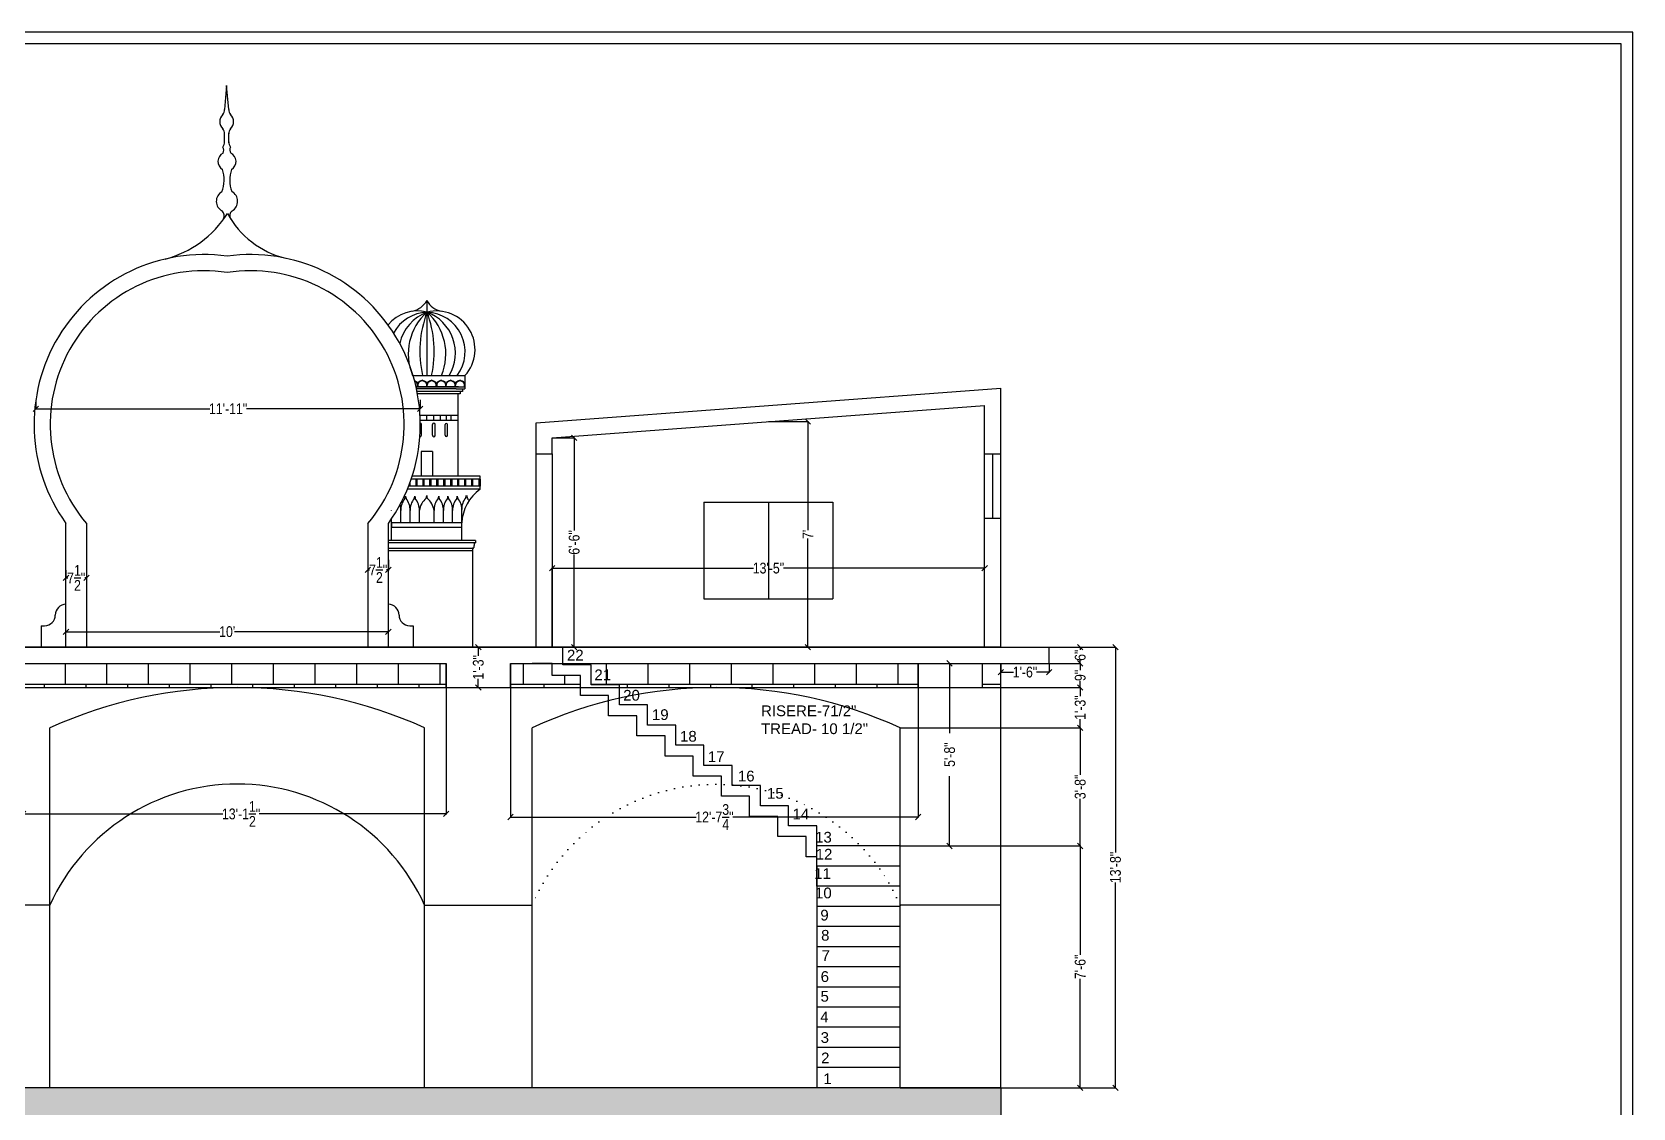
# Model space of a CAD drawing. Header units: inches. Extents: x 13054 to 48691, y 5623 to 20391.
# Drawn here: x 47394 to 47990, y 18915 to 19316 of the extents above; entities that cross this region are included whole.
import ezdxf

# ---------------------------------------------------------------- set-up
doc = ezdxf.new("R2010")
doc.units = ezdxf.units.IN
doc.header["$MEASUREMENT"] = 0
doc.linetypes.add('ACAD_ISO07W100', pattern=[3, 0, -3])
doc.layers.add('WALLS', color=7, linetype='Continuous', lineweight=30)
doc.styles.get("Standard").update_dxf_attribs({"font": 'arial.ttf'})
doc.styles.add('TEXT', font='')
doc.styles.get('TEXT').set_extended_font_data('Arial Narrow')
doc.dimstyles.new('Copy of Standard', dxfattribs={"dimtxt": 4, "dimasz": 2, "dimexe": 0.18, "dimexo": 0.0625, "dimgap": 0.09, "dimtad": 0, "dimzin": 0, "dimdsep": 46, "dimlunit": 4, "dimtxsty": 'TEXT', "dimblk": 'OBLIQUE', "dimcen": 0.09, "dimclrd": 8, "dimclre": 8, "dimclrt": 256, "dimadec": 0, "dimazin": 0, "dimtfac": 1, "dimtofl": 0, "dimtmove": 0, "dimatfit": 3, "dimfxl": 1, "dimtolj": 1, "dimtzin": 0, "dimarcsym": 0})

# ---------------------------------------------------------------- blocks, each defined once
blk = doc.blocks.new('_Oblique')
at = {"color": 0, "linetype": 'Continuous', "lineweight": -2}
blk.add_line((-0.5, -0.5), (0.5, 0.5), dxfattribs=at)
blk = doc.blocks.new('*D1271')
at = {"color": 8, "lineweight": -2, "transparency": 16777216}
for p, q in [((47519.4, 19119.03), (47519.4, 19115.04)), ((47519.4, 19115.22), (47520.03, 19115.22)), ((47527, 19115.22), (47526.37, 19115.22)), ((47527, 19119.03), (47527, 19115.04))]:
    blk.add_line(p, q, dxfattribs=at)
at = {"layer": 'Defpoints', "color": 0, "transparency": 16777216}
for p in [(47519.4, 19119.1), (47527, 19119.1), (47527, 19115.22)]:
    blk.add_point(p, dxfattribs=at)
at = {"color": 8, "lineweight": -2, "transparency": 16777216, "xscale": 2, "yscale": 2, "zscale": 2, "rotation": 180}
blk.add_blockref('_Oblique', (47519.4, 19115.22), dxfattribs=at)
at = {"color": 8, "lineweight": -2, "transparency": 16777216, "xscale": 2, "yscale": 2, "zscale": 2}
blk.add_blockref('_Oblique', (47527, 19115.22), dxfattribs=at)
at = {"transparency": 16777216, "insert": (47523.2, 19115.22), "char_height": 4, "attachment_point": 5, "style": 'TEXT'}
blk.add_mtext('\\A1;7{\\H1x;\\S1/2;}"', dxfattribs=at)
blk = doc.blocks.new('*D1272')
at = {"color": 8, "lineweight": -2, "transparency": 16777216}
for p, q in [((47407, 19115.16), (47407, 19112.08)), ((47414.6, 19115.16), (47414.6, 19112.08)), ((47407, 19112.26), (47407.63, 19112.26)), ((47414.6, 19112.26), (47413.97, 19112.26))]:
    blk.add_line(p, q, dxfattribs=at)
at = {"layer": 'Defpoints', "color": 0, "transparency": 16777216}
for p in [(47407, 19115.22), (47414.6, 19115.22), (47414.6, 19112.26)]:
    blk.add_point(p, dxfattribs=at)
at = {"color": 8, "lineweight": -2, "transparency": 16777216, "xscale": 2, "yscale": 2, "zscale": 2, "rotation": 180}
blk.add_blockref('_Oblique', (47407, 19112.26), dxfattribs=at)
at = {"color": 8, "lineweight": -2, "transparency": 16777216, "xscale": 2, "yscale": 2, "zscale": 2}
blk.add_blockref('_Oblique', (47414.6, 19112.26), dxfattribs=at)
at = {"transparency": 16777216, "insert": (47410.8, 19112.26), "char_height": 4, "attachment_point": 5, "style": 'TEXT'}
blk.add_mtext('\\A1;7{\\H1x;\\S1/2;}"', dxfattribs=at)
blk = doc.blocks.new('*D1273')
at = {"color": 8, "lineweight": -2, "transparency": 16777216}
for p, q in [((47407, 19092.3), (47407, 19092.42)), ((47407, 19092.24), (47464.28, 19092.24)), ((47527, 19092.24), (47469.72, 19092.24)), ((47527, 19092.3), (47527, 19092.42))]:
    blk.add_line(p, q, dxfattribs=at)
at = {"layer": 'Defpoints', "color": 0, "transparency": 16777216}
for p in [(47407, 19092.24), (47407, 19092.24), (47527, 19092.24)]:
    blk.add_point(p, dxfattribs=at)
at = {"color": 8, "lineweight": -2, "transparency": 16777216, "xscale": 2, "yscale": 2, "zscale": 2, "rotation": 180}
blk.add_blockref('_Oblique', (47407, 19092.24), dxfattribs=at)
at = {"color": 8, "lineweight": -2, "transparency": 16777216, "xscale": 2, "yscale": 2, "zscale": 2}
blk.add_blockref('_Oblique', (47527, 19092.24), dxfattribs=at)
at = {"transparency": 16777216, "insert": (47467, 19092.24), "char_height": 4, "attachment_point": 5, "style": 'TEXT'}
blk.add_mtext("\\A1;10'", dxfattribs=at)
blk = doc.blocks.new('*D1274')
at = {"color": 8, "lineweight": -2, "transparency": 16777216}
for p, q in [((47395.79, 19178.61), (47395.79, 19175.08)), ((47395.79, 19175.26), (47460.49, 19175.26)), ((47538.89, 19175.26), (47474.19, 19175.26)), ((47538.89, 19178.61), (47538.89, 19175.08))]:
    blk.add_line(p, q, dxfattribs=at)
at = {"layer": 'Defpoints', "color": 0, "transparency": 16777216}
for p in [(47395.79, 19178.68), (47538.89, 19178.68), (47538.89, 19175.26)]:
    blk.add_point(p, dxfattribs=at)
at = {"color": 8, "lineweight": -2, "transparency": 16777216, "xscale": 2, "yscale": 2, "zscale": 2, "rotation": 180}
blk.add_blockref('_Oblique', (47395.79, 19175.26), dxfattribs=at)
at = {"color": 8, "lineweight": -2, "transparency": 16777216, "xscale": 2, "yscale": 2, "zscale": 2}
blk.add_blockref('_Oblique', (47538.89, 19175.26), dxfattribs=at)
at = {"transparency": 16777216, "insert": (47467.34, 19175.26), "char_height": 4, "attachment_point": 5, "style": 'TEXT'}
blk.add_mtext('\\A1;11\'-11"', dxfattribs=at)
blk = doc.blocks.new('*D1280')
at = {"color": 8, "lineweight": -2, "transparency": 16777216}
for p, q in [((47755, 19080.4), (47755, 19077.01)), ((47773, 19080.4), (47773, 19077.01)), ((47755, 19077.19), (47759.7, 19077.19)), ((47773, 19077.19), (47768.3, 19077.19))]:
    blk.add_line(p, q, dxfattribs=at)
at = {"layer": 'Defpoints', "color": 0, "transparency": 16777216}
for p in [(47755, 19080.46), (47773, 19080.46), (47773, 19077.19)]:
    blk.add_point(p, dxfattribs=at)
at = {"color": 8, "lineweight": -2, "transparency": 16777216, "xscale": 2, "yscale": 2, "zscale": 2, "rotation": 180}
blk.add_blockref('_Oblique', (47755, 19077.19), dxfattribs=at)
at = {"color": 8, "lineweight": -2, "transparency": 16777216, "xscale": 2, "yscale": 2, "zscale": 2}
blk.add_blockref('_Oblique', (47773, 19077.19), dxfattribs=at)
at = {"transparency": 16777216, "insert": (47764, 19077.19), "char_height": 4, "attachment_point": 5, "style": 'TEXT'}
blk.add_mtext('\\A1;1\'-6"', dxfattribs=at)
blk = doc.blocks.new('*D1281')
at = {"color": 8, "lineweight": -2, "transparency": 16777216}
for p, q in [((47391, 19080.4), (47391, 19024.23)), ((47548.5, 19080.4), (47548.5, 19024.23)), ((47391, 19024.41), (47465.39, 19024.41)), ((47548.5, 19024.41), (47478.95, 19024.41))]:
    blk.add_line(p, q, dxfattribs=at)
at = {"layer": 'Defpoints', "color": 0, "transparency": 16777216}
for p in [(47391, 19080.46), (47548.5, 19080.46), (47548.5, 19024.41)]:
    blk.add_point(p, dxfattribs=at)
at = {"color": 8, "lineweight": -2, "transparency": 16777216, "xscale": 2, "yscale": 2, "zscale": 2, "rotation": 180}
blk.add_blockref('_Oblique', (47391, 19024.41), dxfattribs=at)
at = {"color": 8, "lineweight": -2, "transparency": 16777216, "xscale": 2, "yscale": 2, "zscale": 2}
blk.add_blockref('_Oblique', (47548.5, 19024.41), dxfattribs=at)
at = {"transparency": 16777216, "insert": (47472.17, 19024.41), "char_height": 4, "attachment_point": 5, "style": 'TEXT'}
blk.add_mtext('\\A1;13\'-1{\\H1x;\\S1/2;}"', dxfattribs=at)
blk = doc.blocks.new('*D1282')
at = {"color": 8, "lineweight": -2, "transparency": 16777216}
for p, q in [((47572.5, 19080.4), (47572.5, 19023.07)), ((47724.25, 19080.4), (47724.25, 19023.07)), ((47572.5, 19023.25), (47641.55, 19023.25)), ((47724.25, 19023.25), (47655.2, 19023.25))]:
    blk.add_line(p, q, dxfattribs=at)
at = {"layer": 'Defpoints', "color": 0, "transparency": 16777216}
for p in [(47572.5, 19080.46), (47724.25, 19080.46), (47724.25, 19023.25)]:
    blk.add_point(p, dxfattribs=at)
at = {"color": 8, "lineweight": -2, "transparency": 16777216, "xscale": 2, "yscale": 2, "zscale": 2, "rotation": 180}
blk.add_blockref('_Oblique', (47572.5, 19023.25), dxfattribs=at)
at = {"color": 8, "lineweight": -2, "transparency": 16777216, "xscale": 2, "yscale": 2, "zscale": 2}
blk.add_blockref('_Oblique', (47724.25, 19023.25), dxfattribs=at)
at = {"transparency": 16777216, "insert": (47648.38, 19023.25), "char_height": 4, "attachment_point": 5, "style": 'TEXT'}
blk.add_mtext('\\A1;12\'-7{\\H1x;\\S3/4;}"', dxfattribs=at)
blk = doc.blocks.new('*D1283')
at = {"color": 8, "lineweight": -2, "transparency": 16777216}
for p, q in [((47717.56, 19012.46), (47784.76, 19012.46)), ((47784.58, 19012.46), (47784.58, 18971.9)), ((47784.58, 18922.46), (47784.58, 18963.02)), ((47717.56, 18922.46), (47784.76, 18922.46))]:
    blk.add_line(p, q, dxfattribs=at)
at = {"layer": 'Defpoints', "color": 0, "transparency": 16777216}
for p in [(47717.5, 19012.46), (47717.5, 18922.46), (47784.58, 18922.46)]:
    blk.add_point(p, dxfattribs=at)
at = {"color": 8, "lineweight": -2, "transparency": 16777216, "xscale": 2, "yscale": 2, "zscale": 2}
for p, rotation in [((47784.58, 19012.46), 90), ((47784.58, 18922.46), 270)]:
    blk.add_blockref('_Oblique', p, dxfattribs=dict(at, rotation=rotation))
at = {"transparency": 16777216, "insert": (47784.58, 18967.46), "char_height": 4, "attachment_point": 5, "rotation": 90, "style": 'TEXT'}
blk.add_mtext('\\A1;7\'-6"', dxfattribs=at)
blk = doc.blocks.new('*D1284')
at = {"color": 8, "lineweight": -2, "transparency": 16777216}
for p, q in [((47717.56, 19056.46), (47784.76, 19056.46)), ((47784.58, 19056.46), (47784.58, 19038.92)), ((47784.58, 19012.46), (47784.58, 19030.01)), ((47717.56, 19012.46), (47784.76, 19012.46))]:
    blk.add_line(p, q, dxfattribs=at)
at = {"layer": 'Defpoints', "color": 0, "transparency": 16777216}
for p in [(47717.5, 19056.46), (47784.58, 19056.46), (47717.5, 19012.46)]:
    blk.add_point(p, dxfattribs=at)
at = {"color": 8, "lineweight": -2, "transparency": 16777216, "xscale": 2, "yscale": 2, "zscale": 2}
for p, rotation in [((47784.58, 19056.46), 90), ((47784.58, 19012.46), 270)]:
    blk.add_blockref('_Oblique', p, dxfattribs=dict(at, rotation=rotation))
at = {"transparency": 16777216, "insert": (47784.58, 19034.46), "char_height": 4, "attachment_point": 5, "rotation": 90, "style": 'TEXT'}
blk.add_mtext('\\A1;3\'-8"', dxfattribs=at)
blk = doc.blocks.new('*D1285')
at = {"color": 8, "lineweight": -2, "transparency": 16777216}
for p, q in [((47717.56, 19071.46), (47784.76, 19071.46)), ((47784.58, 19071.46), (47784.58, 19068.26)), ((47717.56, 19056.46), (47784.76, 19056.46)), ((47784.58, 19056.46), (47784.58, 19059.66))]:
    blk.add_line(p, q, dxfattribs=at)
at = {"layer": 'Defpoints', "color": 0, "transparency": 16777216}
for p in [(47717.5, 19071.46), (47784.58, 19071.46), (47717.5, 19056.46)]:
    blk.add_point(p, dxfattribs=at)
at = {"color": 8, "lineweight": -2, "transparency": 16777216, "xscale": 2, "yscale": 2, "zscale": 2}
for p, rotation in [((47784.58, 19071.46), 90), ((47784.58, 19056.46), 270)]:
    blk.add_blockref('_Oblique', p, dxfattribs=dict(at, rotation=rotation))
at = {"transparency": 16777216, "insert": (47784.58, 19063.96), "char_height": 4, "attachment_point": 5, "rotation": 90, "style": 'TEXT'}
blk.add_mtext('\\A1;1\'-3"', dxfattribs=at)
blk = doc.blocks.new('*D1286')
at = {"color": 8, "lineweight": -2, "transparency": 16777216}
for p, q in [((47717.56, 19080.46), (47784.76, 19080.46)), ((47784.58, 19080.46), (47784.58, 19077.94)), ((47784.58, 19071.46), (47784.58, 19073.98)), ((47717.56, 19071.46), (47784.76, 19071.46))]:
    blk.add_line(p, q, dxfattribs=at)
at = {"layer": 'Defpoints', "color": 0, "transparency": 16777216}
for p in [(47717.5, 19080.46), (47784.58, 19080.46), (47717.5, 19071.46)]:
    blk.add_point(p, dxfattribs=at)
at = {"color": 8, "lineweight": -2, "transparency": 16777216, "xscale": 2, "yscale": 2, "zscale": 2}
for p, rotation in [((47784.58, 19080.46), 90), ((47784.58, 19071.46), 270)]:
    blk.add_blockref('_Oblique', p, dxfattribs=dict(at, rotation=rotation))
at = {"transparency": 16777216, "insert": (47784.58, 19075.96), "char_height": 4, "attachment_point": 5, "rotation": 90, "style": 'TEXT'}
blk.add_mtext('\\A1;9"', dxfattribs=at)
blk = doc.blocks.new('*D1287')
at = {"color": 8, "lineweight": -2, "transparency": 16777216}
for p, q in [((47773.06, 19086.46), (47784.76, 19086.46)), ((47784.58, 19086.46), (47784.58, 19085.45)), ((47773.06, 19080.46), (47784.76, 19080.46)), ((47784.58, 19080.46), (47784.58, 19081.47))]:
    blk.add_line(p, q, dxfattribs=at)
at = {"layer": 'Defpoints', "color": 0, "transparency": 16777216}
for p in [(47773, 19086.46), (47784.58, 19086.46), (47773, 19080.46)]:
    blk.add_point(p, dxfattribs=at)
at = {"color": 8, "lineweight": -2, "transparency": 16777216, "xscale": 2, "yscale": 2, "zscale": 2}
for p, rotation in [((47784.58, 19086.46), 90), ((47784.58, 19080.46), 270)]:
    blk.add_blockref('_Oblique', p, dxfattribs=dict(at, rotation=rotation))
at = {"transparency": 16777216, "insert": (47784.58, 19083.46), "char_height": 4, "attachment_point": 5, "rotation": 90, "style": 'TEXT'}
blk.add_mtext('\\A1;6"', dxfattribs=at)
blk = doc.blocks.new('*D1288')
at = {"color": 8, "lineweight": -2, "transparency": 16777216}
for p, q in [((47588, 19086.52), (47588, 19116.07)), ((47588, 19115.89), (47662.93, 19115.89)), ((47749, 19115.89), (47674.07, 19115.89)), ((47749, 19086.52), (47749, 19116.07))]:
    blk.add_line(p, q, dxfattribs=at)
at = {"layer": 'Defpoints', "color": 0, "transparency": 16777216}
for p in [(47749, 19115.89), (47588, 19086.46), (47749, 19086.46)]:
    blk.add_point(p, dxfattribs=at)
at = {"color": 8, "lineweight": -2, "transparency": 16777216, "xscale": 2, "yscale": 2, "zscale": 2, "rotation": 180}
blk.add_blockref('_Oblique', (47588, 19115.89), dxfattribs=at)
at = {"color": 8, "lineweight": -2, "transparency": 16777216, "xscale": 2, "yscale": 2, "zscale": 2}
blk.add_blockref('_Oblique', (47749, 19115.89), dxfattribs=at)
at = {"transparency": 16777216, "insert": (47668.5, 19115.89), "char_height": 4, "attachment_point": 5, "style": 'TEXT'}
blk.add_mtext('\\A1;13\'-5"', dxfattribs=at)
blk = doc.blocks.new('*D1289')
at = {"color": 8, "lineweight": -2, "transparency": 16777216}
for p, q in [((47668.56, 19170.46), (47683.39, 19170.46)), ((47683.21, 19170.46), (47683.21, 19130.05)), ((47683.21, 19086.46), (47683.21, 19126.88)), ((47668.56, 19086.46), (47683.39, 19086.46))]:
    blk.add_line(p, q, dxfattribs=at)
at = {"layer": 'Defpoints', "color": 0, "transparency": 16777216}
for p in [(47668.5, 19170.46), (47668.5, 19086.46), (47683.21, 19086.46)]:
    blk.add_point(p, dxfattribs=at)
at = {"color": 8, "lineweight": -2, "transparency": 16777216, "xscale": 2, "yscale": 2, "zscale": 2}
for p, rotation in [((47683.21, 19170.46), 90), ((47683.21, 19086.46), 270)]:
    blk.add_blockref('_Oblique', p, dxfattribs=dict(at, rotation=rotation))
at = {"transparency": 16777216, "insert": (47683.21, 19128.46), "char_height": 4, "attachment_point": 5, "rotation": 90, "style": 'TEXT'}
blk.add_mtext("\\A1;7'", dxfattribs=at)
blk = doc.blocks.new('*D1291')
at = {"color": 8, "lineweight": -2, "transparency": 16777216}
for p, q in [((47773.06, 19086.46), (47797.89, 19086.46)), ((47797.71, 19086.46), (47797.71, 19010.04)), ((47797.71, 18922.46), (47797.71, 18998.89)), ((47773.06, 18922.46), (47797.89, 18922.46))]:
    blk.add_line(p, q, dxfattribs=at)
at = {"layer": 'Defpoints', "color": 0, "transparency": 16777216}
for p in [(47773, 19086.46), (47773, 18922.46), (47797.71, 18922.46)]:
    blk.add_point(p, dxfattribs=at)
at = {"color": 8, "lineweight": -2, "transparency": 16777216, "xscale": 2, "yscale": 2, "zscale": 2}
for p, rotation in [((47797.71, 19086.46), 90), ((47797.71, 18922.46), 270)]:
    blk.add_blockref('_Oblique', p, dxfattribs=dict(at, rotation=rotation))
at = {"transparency": 16777216, "insert": (47797.71, 19004.46), "char_height": 4, "attachment_point": 5, "rotation": 90, "style": 'TEXT'}
blk.add_mtext('\\A1;13\'-8"', dxfattribs=at)
blk = doc.blocks.new('*D1292')
at = {"color": 8, "lineweight": -2, "transparency": 16777216}
for p, q in [((47560.5, 19086.46), (47560.5, 19083.26)), ((47560.56, 19086.46), (47560.68, 19086.46)), ((47560.5, 19071.46), (47560.5, 19074.66)), ((47560.56, 19071.46), (47560.68, 19071.46))]:
    blk.add_line(p, q, dxfattribs=at)
at = {"layer": 'Defpoints', "color": 0, "transparency": 16777216}
for p in [(47560.5, 19086.46), (47560.5, 19086.46), (47560.5, 19071.46)]:
    blk.add_point(p, dxfattribs=at)
at = {"color": 8, "lineweight": -2, "transparency": 16777216, "xscale": 2, "yscale": 2, "zscale": 2}
for p, rotation in [((47560.5, 19086.46), 90), ((47560.5, 19071.46), 270)]:
    blk.add_blockref('_Oblique', p, dxfattribs=dict(at, rotation=rotation))
at = {"transparency": 16777216, "insert": (47560.5, 19078.96), "char_height": 4, "attachment_point": 5, "rotation": 90, "style": 'TEXT'}
blk.add_mtext('\\A1;1\'-3"', dxfattribs=at)
blk = doc.blocks.new('*D1298')
at = {"color": 8, "lineweight": -2, "transparency": 16777216}
for p, q in [((47588.06, 19164.46), (47596.37, 19164.46)), ((47596.19, 19164.46), (47596.19, 19129.92)), ((47596.19, 19086.46), (47596.19, 19121)), ((47588.06, 19086.46), (47596.37, 19086.46))]:
    blk.add_line(p, q, dxfattribs=at)
at = {"layer": 'Defpoints', "color": 0, "transparency": 16777216}
for p in [(47588, 19164.46), (47588, 19086.46), (47596.19, 19086.46)]:
    blk.add_point(p, dxfattribs=at)
at = {"color": 8, "lineweight": -2, "transparency": 16777216, "xscale": 2, "yscale": 2, "zscale": 2}
for p, rotation in [((47596.19, 19164.46), 90), ((47596.19, 19086.46), 270)]:
    blk.add_blockref('_Oblique', p, dxfattribs=dict(at, rotation=rotation))
at = {"transparency": 16777216, "insert": (47596.19, 19125.46), "char_height": 4, "attachment_point": 5, "rotation": 90, "style": 'TEXT'}
blk.add_mtext('\\A1;6\'-6"', dxfattribs=at)
blk = doc.blocks.new('*D1299')
at = {"color": 8, "lineweight": -2, "transparency": 16777216}
for p, q in [((47717.56, 19080.46), (47736.14, 19080.46)), ((47735.96, 19080.46), (47735.96, 19054.46)), ((47735.96, 19012.46), (47735.96, 19038.47)), ((47717.56, 19012.46), (47736.14, 19012.46))]:
    blk.add_line(p, q, dxfattribs=at)
at = {"layer": 'Defpoints', "color": 0, "transparency": 16777216}
for p in [(47717.5, 19080.46), (47735.96, 19080.46), (47717.5, 19012.46)]:
    blk.add_point(p, dxfattribs=at)
at = {"color": 8, "lineweight": -2, "transparency": 16777216, "xscale": 2, "yscale": 2, "zscale": 2}
for p, rotation in [((47735.96, 19080.46), 90), ((47735.96, 19012.46), 270)]:
    blk.add_blockref('_Oblique', p, dxfattribs=dict(at, rotation=rotation))
at = {"transparency": 16777216, "insert": (47735.96, 19046.46), "char_height": 4, "attachment_point": 5, "rotation": 90, "style": 'TEXT'}
blk.add_mtext('\\A1;5\'-8"', dxfattribs=at)

msp = doc.modelspace()

# ---------------------------------------------------------------- hatches: boundary and pattern name
at = {"transparency": 33554687}
h = msp.add_hatch(dxfattribs=at)
h.set_pattern_fill('BRICK', color=256, scale=31)
h.paths.add_polyline_path([(47367, 19071.461), (47367, 19080.461), (47357, 19080.461), (47357, 19071.461)])
h.paths.add_polyline_path([(47391, 19080.461), (47391, 19071.461), (47540.5, 19071.461), (47548.5, 19071.461), (47548.5, 19080.461)])
h.paths.add_polyline_path([(47598.5, 19071.461), (47598.5, 19075.961), (47588, 19075.961), (47588, 19080.461), (47572.5, 19080.461), (47572.5, 19071.461)])
h.paths.add_polyline_path([(47592, 19080.461), (47592, 19079.961), (47602.5, 19079.961), (47602.5, 19072.461), (47613, 19072.461), (47613, 19071.461), (47724.25, 19071.461), (47724.25, 19080.461)])
h.paths.add_polyline_path([(47755, 19080.461), (47748.25, 19080.461), (47748.25, 19071.461), (47755, 19071.461)])
h.paths.add_polyline_path([(47603.742, 19071.971), (47611.958, 19071.971), (47611.958, 19080.213), (47603.742, 19080.213)], flags=25)
at = {"true_color": 0xc7c8ca, "transparency": 33554687}
h = msp.add_hatch(dxfattribs=at)
h.set_pattern_fill('GRAVEL', color=9, scale=20)
h.set_pattern_definition([(228.0127875, (14.4, 20.4609), (-160, -180), [2.69072, -266.381761]), (184.9697407, (12.6, 18.4609), (240, 20), [4.61736, -457.118495]), (132.510447, (8, 18.0609), (200, -220), [3.25576, -322.320652]), (267.273689, (0.2, 13.0609), (20, 400), [4.20476, -416.271161]), (292.8336542, (0, 8.8609), (-100, 240), [4.1231, -408.1874626]), (357.273689, (1.6, 5.0609), (-400, 20), [4.20476, -416.271161]), (37.6942405, (5.8, 4.8609), (-260, -200), [5.56058, -550.496971]), (72.2553284, (10.2, 8.2609), (140, 440), [5.24976, -519.72643]), (121.4295656, (11.8, 13.2609), (-160, 260), [4.219, -417.681462]), (175.2363583, (9.6, 16.861), (220, -20), [4.81664, -236.0152516]), (222.3974378, (4.8, 17.2609), (-240, -220), [6.22896, -616.6675]), (138.814075, (20, 12.861), (-140, 120), [2.12602, -210.476896]), (171.4692344, (18.4, 14.2609), (260, -40), [4.04474, -400.430228]), (225, (14.4, 14.861), (-2e-15, -20), [2.82842, -25.455851]), (203.1985905, (13, 17.261), (100, 40), [1.52316, -150.792302]), (291.8014095, (11.6, 16.661), (-20, 60), [2.15406, -105.549236]), (30.9637565, (12.4, 14.661), (60, 40), [3.49858, -113.120458]), (161.565051, (15.4, 16.461), (40, -20), [2.52982, -60.715733]), (16.3895403, (0, 16.6609), (200, 60), [3.544, -350.856903]), (70.346176, (3.4, 17.6609), (-80, -220), [2.97322, -294.348155]), (293.1985905, (15.4, 20.461), (-40, 100), [3.0463, -149.269162]), (343.6104597, (16.6, 17.6609), (-200, 60), [3.544, -350.856903]), (339.443955, (0, 4.261), (-100, 40), [3.4176, -167.462475]), (294.7751406, (3.2, 3.0609), (-100, 220), [2.86356, -283.492861]), (66.8014095, (15.6, 0.461), (40, 100), [3.0463, -149.269162]), (17.3540246, (16.8, 3.2609), (-260, -80), [3.35262, -331.908472]), (69.443955, (5.8, 0.461), (-40, -100), [1.7088, -169.171275]), (101.3099325, (14.4, 0.461), (-20, 80), [1.0198, -100.96059]), (165.963757, (14.2, 1.461), (60, -20), [4.1231, -78.3390125]), (186.009006, (10.2, 2.4609), (200, 20), [3.821, -378.2784635]), (303.690068, (12.4, 12.861), (-20, 40), [2.88444, -69.2265855]), (353.1572266, (14, 10.4609), (340, -40), [5.03588, -498.5512525]), (60.945396, (19, 9.861), (-80, -140), [2.05912, -203.853483]), (90, (20, 11.66), (-20, 20), [1.2, -18.8]), (120.2564372, (9.8, 3.0609), (80, -140), [2.77848, -275.0704]), (48.0127875, (8.4, 5.4609), (160, 180), [5.38144, -263.691041]), (0, (12, 9.46), (20, 20), [5.2, -14.8]), (325.3048465, (17.2, 9.4609), (200, -140), [3.16228, -313.065486]), (254.054604, (19.8, 7.661), (-20, -80), [2.91204, -142.690158]), (207.6459754, (19, 4.8609), (-380, -200), [4.7413, -469.389484]), (175.4260787, (14.8, 2.6609), (-260, 20), [5.01598, -496.581468])])
h.paths.add_polyline_path([(47755, 18922.461), (47357, 18922.461), (47357, 18908.461), (47357, 18796.461), (47755, 18796.461)])

# ---------------------------------------------------------------- linework, layer by layer
for p, q in [((47466.715, 19295.644), (47466.033, 19286.645)), ((47467.624, 19286.645), (47466.715, 19295.644)), ((47466.033, 19274.3), (47466.033, 19277.896)), ((47467.624, 19274.3), (47467.624, 19277.896)), ((47541.405, 19187.648), (47541.405, 19215.501)), ((47536.034, 19187.648), (47555.539, 19187.648)), ((47536.034, 19187.648), (47555.539, 19187.648)), ((47536.78, 19185.62), (47536.988, 19185.534)), ((47539.657, 19185.884), (47538.833, 19185.543)), ((47539.657, 19185.719), (47538.891, 19185.402)), ((47539.657, 19185.884), (47540.505, 19185.533)), ((47539.657, 19185.719), (47540.446, 19185.392)), ((47543.174, 19185.886), (47542.35, 19185.544)), ((47543.174, 19185.72), (47542.408, 19185.403)), ((47543.174, 19185.886), (47544.021, 19185.534)), ((47543.174, 19185.72), (47543.963, 19185.393)), ((47546.691, 19185.873), (47545.867, 19185.532)), ((47546.691, 19185.708), (47545.925, 19185.391)), ((47546.691, 19185.873), (47547.539, 19185.522)), ((47546.691, 19185.708), (47547.48, 19185.381)), ((47550.208, 19185.875), (47549.384, 19185.533)), ((47550.208, 19185.709), (47549.442, 19185.392)), ((47550.208, 19185.875), (47551.056, 19185.523)), ((47550.208, 19185.709), (47550.997, 19185.382)), ((47553.725, 19185.886), (47552.901, 19185.544)), ((47553.725, 19185.72), (47552.959, 19185.403)), ((47553.725, 19185.886), (47554.572, 19185.534)), ((47553.725, 19185.72), (47554.514, 19185.393)), ((47555.539, 19187.648), (47555.539, 19182.599)), ((47536.829, 19185.435), (47536.929, 19185.393)), ((47553.071, 19183.365), (47537.334, 19183.365)), ((47537.334, 19183.365), (47555.406, 19183.365)), ((47552.305, 19182.599), (47537.502, 19182.599)), ((47554.611, 19181.638), (47537.698, 19181.638)), ((47537.822, 19183.365), (47537.822, 19184.026)), ((47553.748, 19180.775), (47537.862, 19180.775)), ((47537.974, 19183.592), (47537.974, 19184.1)), ((47537.974, 19183.365), (47537.974, 19184.1)), ((47537.974, 19184.013), (47537.974, 19183.365)), ((47541.338, 19183.365), (47541.338, 19184.024)), ((47541.491, 19183.591), (47541.491, 19184.099)), ((47541.491, 19183.365), (47541.491, 19184.099)), ((47544.855, 19183.365), (47544.855, 19184.025)), ((47545.008, 19183.592), (47545.008, 19184.1)), ((47545.008, 19183.365), (47545.008, 19184.1)), ((47545.009, 19184.002), (47545.009, 19183.365)), ((47548.373, 19183.365), (47548.373, 19184.013)), ((47548.525, 19183.58), (47548.525, 19184.088)), ((47548.525, 19183.365), (47548.525, 19184.088)), ((47551.889, 19183.365), (47551.889, 19184.014)), ((47552.042, 19183.591), (47552.042, 19184.099)), ((47552.042, 19183.365), (47552.042, 19184.099)), ((47552.042, 19183.581), (47552.042, 19184.089)), ((47552.042, 19183.365), (47552.042, 19184.089)), ((47552.305, 19182.599), (47555.539, 19182.599)), ((47552.884, 19180.775), (47552.884, 19150.116)), ((47553.748, 19181.638), (47553.748, 19180.775)), ((47554.611, 19182.502), (47554.611, 19182.599)), ((47554.611, 19182.502), (47554.611, 19181.638)), ((47555.406, 19183.365), (47555.406, 19184.025)), ((47582, 19170.03), (47755, 19182.925)), ((47755, 19086.461), (47755, 19182.925)), ((47588, 19164.461), (47749, 19176.461)), ((47749, 19086.461), (47749, 19176.461)), ((47552.884, 19172.737), (47538.802, 19172.737)), ((47538.809, 19172.598), (47538.809, 19172.737)), ((47552.884, 19170.848), (47538.872, 19170.848)), ((47539.327, 19165.354), (47539.327, 19169.396)), ((47541.387, 19170.848), (47541.387, 19172.737)), ((47543.45, 19165.354), (47543.45, 19169.396)), ((47543.966, 19170.848), (47543.966, 19172.737)), ((47544.477, 19165.354), (47544.477, 19169.396)), ((47546.415, 19170.848), (47546.415, 19172.737)), ((47548.194, 19165.354), (47548.194, 19169.396)), ((47548.613, 19170.848), (47548.613, 19172.737)), ((47549.017, 19165.354), (47549.017, 19169.396)), ((47550.448, 19170.848), (47550.448, 19172.737)), ((47582, 19086.461), (47582, 19170.03)), ((47588, 19158.461), (47588, 19164.461)), ((47543.495, 19159.372), (47539.28, 19159.372)), ((47539.28, 19159.372), (47539.28, 19150.116)), ((47543.495, 19159.372), (47543.495, 19150.116)), ((47582, 19158.461), (47588, 19158.461)), ((47588, 19158.461), (47588, 19086.461)), ((47749, 19158.461), (47755, 19158.461)), ((47752, 19134.461), (47752, 19158.461)), ((47561.159, 19150.116), (47535.863, 19150.116)), ((47561.159, 19145.285), (47561.159, 19150.116)), ((47561.159, 19145.285), (47534.092, 19145.285)), ((47561.159, 19146.364), (47534.527, 19146.364)), ((47534.602, 19146.558), (47534.602, 19146.364)), ((47535.034, 19147.703), (47535.034, 19146.364)), ((47561.159, 19149.037), (47535.506, 19149.037)), ((47537.193, 19149.037), (47537.193, 19146.364)), ((47537.625, 19149.037), (47537.625, 19146.364)), ((47539.784, 19149.037), (47539.784, 19146.364)), ((47540.216, 19149.037), (47540.216, 19146.364)), ((47542.375, 19149.037), (47542.375, 19146.364)), ((47542.807, 19149.037), (47542.807, 19146.364)), ((47544.966, 19149.037), (47544.966, 19146.364)), ((47545.398, 19149.037), (47545.398, 19146.364)), ((47547.557, 19149.037), (47547.557, 19146.364)), ((47547.989, 19149.037), (47547.989, 19146.364)), ((47550.148, 19149.037), (47550.148, 19146.364)), ((47550.58, 19149.037), (47550.58, 19146.364)), ((47552.739, 19149.037), (47552.739, 19146.364)), ((47553.171, 19149.037), (47553.171, 19146.364)), ((47555.33, 19149.037), (47555.33, 19146.364)), ((47555.762, 19149.037), (47555.762, 19146.364)), ((47557.921, 19149.037), (47557.921, 19146.364)), ((47558.353, 19149.037), (47558.353, 19146.364)), ((47560.728, 19149.037), (47560.728, 19146.364)), ((47561.159, 19149.037), (47561.159, 19146.364)), ((47561.159, 19149.037), (47561.159, 19146.364)), ((47644.5, 19140.461), (47692.5, 19140.461)), ((47644.5, 19140.461), (47644.5, 19104.461)), ((47668.5, 19140.461), (47668.5, 19104.461)), ((47692.5, 19140.461), (47692.5, 19104.461)), ((47407, 19086.461), (47407, 19132.538)), ((47414.602, 19132.538), (47414.602, 19086.461)), ((47519.398, 19132.538), (47519.398, 19086.461)), ((47527, 19086.461), (47527, 19132.538)), ((47528.204, 19137.332), (47528.204, 19137.439)), ((47528.204, 19132.772), (47528.204, 19134.273)), ((47528.204, 19132.772), (47528.204, 19131.045)), ((47554.387, 19132.772), (47528.204, 19132.772)), ((47528.204, 19126.203), (47528.204, 19132.772)), ((47531.657, 19132.772), (47531.657, 19137.332)), ((47535.11, 19132.772), (47535.11, 19137.332)), ((47538.564, 19137.332), (47538.524, 19137.332)), ((47538.564, 19132.772), (47538.564, 19137.332)), ((47544.027, 19132.772), (47544.027, 19137.332)), ((47547.481, 19132.772), (47547.481, 19137.332)), ((47550.934, 19132.772), (47550.934, 19137.332)), ((47554.356, 19133.159), (47554.356, 19137.719)), ((47554.387, 19133.197), (47554.387, 19137.332)), ((47554.387, 19126.203), (47554.387, 19132.772)), ((47749, 19134.461), (47755, 19134.461)), ((47559.426, 19126.203), (47527, 19126.203)), ((47554.387, 19131.045), (47528.204, 19131.045)), ((47559.426, 19126.203), (47559.426, 19125.339)), ((47559.426, 19125.339), (47527, 19125.339)), ((47527, 19123.324), (47558.683, 19123.324)), ((47527, 19122.461), (47558.341, 19122.461)), ((47558.683, 19123.324), (47558.341, 19123.324)), ((47558.341, 19123.324), (47558.341, 19122.461)), ((47558.341, 19122.461), (47558.341, 19086.461)), ((47644.5, 19104.461), (47692.5, 19104.461)), ((47536.282, 19094.455), (47536.282, 19086.461)), ((47755, 19086.461), (47357, 19086.461)), ((47357, 19086.461), (47773, 19086.461)), ((47397.718, 19086.461), (47536.282, 19086.461)), ((47755, 19086.461), (47467, 19086.461)), ((47558.341, 19086.461), (47524.25, 19086.461)), ((47582, 19086.461), (47588, 19086.461)), ((47592, 19079.961), (47592, 19086.461)), ((47749, 19086.461), (47755, 19086.461)), ((47773, 19080.461), (47773, 19086.461)), ((47391, 19080.461), (47548.5, 19080.461)), ((47548.5, 19071.461), (47548.5, 19080.461)), ((47572.5, 19071.461), (47572.5, 19080.461)), ((47572.5, 19080.461), (47724.25, 19080.461)), ((47588, 19080.461), (47580.5, 19080.461)), ((47588, 19075.961), (47588, 19080.461)), ((47602.5, 19079.961), (47592, 19079.961)), ((47602.5, 19072.461), (47602.5, 19079.961)), ((47724.25, 19071.461), (47724.25, 19080.461)), ((47748.25, 19071.461), (47748.25, 19080.461)), ((47748.25, 19080.461), (47773, 19080.461)), ((47755, 18922.461), (47755, 19080.461)), ((47598.5, 19075.961), (47588, 19075.961)), ((47598.5, 19068.461), (47598.5, 19075.961)), ((47613, 19072.461), (47602.5, 19072.461)), ((47613, 19064.961), (47613, 19072.461)), ((47391, 19071.461), (47540.5, 19071.461)), ((47401, 19071.461), (47540.5, 19071.461)), ((47540.5, 19071.461), (47572.5, 19071.461)), ((47548.5, 19071.461), (47572.5, 19071.461)), ((47572.5, 19071.461), (47724.25, 19071.461)), ((47580.5, 19071.461), (47717.5, 19071.461)), ((47609, 19068.461), (47598.5, 19068.461)), ((47609, 19060.961), (47609, 19068.461)), ((47619.5, 19060.961), (47609, 19060.961)), ((47623.5, 19064.961), (47613, 19064.961)), ((47619.5, 19053.461), (47619.5, 19060.961)), ((47623.5, 19057.461), (47623.5, 19064.961)), ((47401, 18922.461), (47401, 19056.461)), ((47540.5, 18922.461), (47540.5, 19056.461)), ((47580.5, 18922.461), (47580.5, 19056.461)), ((47634, 19057.461), (47623.5, 19057.461)), ((47634, 19049.961), (47634, 19057.461)), ((47717.5, 18922.461), (47717.5, 19056.461)), ((47630, 19053.461), (47619.5, 19053.461)), ((47630, 19045.961), (47630, 19053.461)), ((47644.5, 19049.961), (47634, 19049.961)), ((47644.5, 19042.461), (47644.5, 19049.961)), ((47640.5, 19045.961), (47630, 19045.961)), ((47640.5, 19038.461), (47640.5, 19045.961)), ((47655, 19042.461), (47644.5, 19042.461)), ((47655, 19034.961), (47655, 19042.461)), ((47651, 19038.461), (47640.5, 19038.461)), ((47651, 19030.961), (47651, 19038.461)), ((47661.5, 19030.961), (47651, 19030.961)), ((47665.5, 19034.961), (47655, 19034.961)), ((47661.5, 19023.461), (47661.5, 19030.961)), ((47665.5, 19027.461), (47665.5, 19034.961)), ((47676, 19027.461), (47665.5, 19027.461)), ((47676, 19019.961), (47676, 19027.461)), ((47672, 19023.461), (47661.5, 19023.461)), ((47672, 19015.961), (47672, 19023.461)), ((47686.5, 19019.961), (47676, 19019.961)), ((47686.5, 19012.461), (47686.5, 19019.961)), ((47682.5, 19015.961), (47672, 19015.961)), ((47682.5, 19008.461), (47682.5, 19015.961)), ((47686.5, 19008.461), (47682.5, 19008.461)), ((47717.5, 19012.461), (47686.5, 19012.461)), ((47686.5, 18997.461), (47686.5, 19012.461)), ((47697, 19012.461), (47686.5, 19012.461)), ((47686.5, 19004.961), (47686.5, 18922.461)), ((47717.5, 19004.961), (47686.5, 19004.961)), ((47717.5, 18997.461), (47686.5, 18997.461)), ((47717.5, 18997.461), (47686.5, 18997.461)), ((47401, 18990.461), (47357, 18990.461)), ((47540.5, 18990.461), (47580.5, 18990.461)), ((47717.5, 18989.961), (47686.5, 18989.961)), ((47755, 18990.461), (47717.5, 18990.461)), ((47717.5, 18982.461), (47686.5, 18982.461)), ((47717.5, 18974.961), (47686.5, 18974.961)), ((47717.5, 18967.461), (47686.5, 18967.461)), ((47717.5, 18959.961), (47686.5, 18959.961)), ((47717.5, 18952.461), (47686.5, 18952.461)), ((47717.5, 18944.961), (47686.5, 18944.961)), ((47717.5, 18937.461), (47686.5, 18937.461)), ((47717.5, 18929.961), (47686.5, 18929.961)), ((47755, 18922.461), (47357, 18922.461)), ((47755, 18922.461), (47755, 18796.461))]:
    msp.add_line(p, q)
for points in [[(47990.357, 18661.579), (47990.357, 19315.5), (47056.982, 19315.5), (47056.982, 18661.579)], [(47985.986, 18665.949), (47985.986, 19311.129), (47061.352, 19311.129), (47061.352, 18665.949)]]:
    msp.add_lwpolyline(points, close=True)
for centre, radius, start, end in [((47467.837, 19282.127), 3.593, 133.420056, 226.579944), ((47463.374, 19286.502), 2.662, 318.478996, 3.072845), ((47470.282, 19286.502), 2.662, 176.927155, 221.521004), ((47465.819, 19282.127), 3.593, 313.420056, 46.579944), ((47463.374, 19277.753), 2.662, 356.927155, 41.521004), ((47470.282, 19277.753), 2.662, 138.478996, 183.072845), ((47466.958, 19267.332), 3.401, 115.895948, 240.348414), ((47463.374, 19274.443), 2.662, 318.478996, 3.072845), ((47463.499, 19271.446), 2.239, 331.890195, 33.397043), ((47470.282, 19274.443), 2.662, 176.927155, 221.521004), ((47469.85, 19271.604), 1.895, 145.485623, 219.801615), ((47466.858, 19267.307), 3.446, 301.411374, 63.521847), ((47453.117, 19260.532), 12.752, 339.069121, 17.545794), ((47480.801, 19260.304), 12.809, 161.508694, 199.23793), ((47466.978, 19252.464), 4.017, 119.047269, 243.046028), ((47466.85, 19252.48), 4.054, 298.836573, 62.718852), ((47434.233, 19268.522), 38.774, 284.453055, 327.970833), ((47463.415, 19247.098), 2.495, 331.030408, 45.698788), ((47496.682, 19263.939), 33.618, 208.38317, 256.210922), ((47470.407, 19247.072), 2.452, 130.79779, 208.809709), ((47458.315, 19169.435), 63.203, 82.101704, 215.717075), ((47475.685, 19169.435), 63.203, 324.282925, 97.898296), ((47458.315, 19169.435), 57.203, 81.267092, 220.166888), ((47475.685, 19169.435), 57.203, 319.833112, 98.732908), ((47533.712, 19220.288), 9.06, 284.579926, 328.107711), ((47548.326, 19219.216), 7.855, 208.221731, 257.757088), ((47537.889, 19197.297), 14.348, 75.814147, 140.112265), ((47541.946, 19196.502), 14.716, 92.104382, 151.899983), ((47547.205, 19195.927), 16.344, 110.785094, 167.266051), ((47555.145, 19195.683), 20.732, 131.510065, 202.804452), ((47579.688, 19196.631), 40.964, 159.15654, 192.668678), ((47544.921, 19197.297), 14.348, 317.73546, 104.185853), ((47503.122, 19196.631), 40.964, 347.331322, 20.84346), ((47540.865, 19196.502), 14.716, 323.008748, 87.895618), ((47535.605, 19195.927), 16.344, 329.565691, 69.214906), ((47527.665, 19195.683), 20.732, 337.195548, 48.489935), ((47536.288, 19183.88), 1.796, 39.106073, 67.894797), ((47539.509, 19183.879), 1.796, 112.091118, 140.893927), ((47539.805, 19183.879), 1.796, 39.106073, 67.894797), ((47543.026, 19183.88), 1.796, 112.091118, 140.893927), ((47543.322, 19183.88), 1.796, 39.105875, 67.895396), ((47546.543, 19183.868), 1.796, 112.091118, 140.893927), ((47546.839, 19183.868), 1.796, 39.106073, 67.894797), ((47550.06, 19183.869), 1.796, 112.091118, 140.893927), ((47550.356, 19183.869), 1.796, 39.106073, 67.894797), ((47553.577, 19183.88), 1.796, 112.091118, 140.893927), ((47553.873, 19183.88), 1.796, 39.106073, 67.894797), ((47536.288, 19183.88), 1.643, 39.048712, 67.894797), ((47537.433, 19184.811), 0.168, 28.788724, 39.106073), ((47536.279, 19184.062), 1.543, 358.641445, 33.590673), ((47537.433, 19184.811), 0.321, 28.788724, 39.106073), ((47536.279, 19184.062), 1.696, 17.234352, 32.191339), ((47539.53, 19184.055), 1.709, 147.869242, 162.655386), ((47539.53, 19184.055), 1.556, 147.869242, 181.543147), ((47538.364, 19184.809), 0.321, 140.893927, 151.211276), ((47538.364, 19184.809), 0.168, 140.893927, 151.211276), ((47539.509, 19183.879), 1.643, 112.072518, 140.893927), ((47539.805, 19183.879), 1.643, 39.048712, 67.894797), ((47540.95, 19184.809), 0.168, 28.788724, 39.106073), ((47539.796, 19184.061), 1.543, 358.641445, 33.590673), ((47540.95, 19184.809), 0.321, 28.788724, 39.106073), ((47539.796, 19184.061), 1.696, 17.28954, 32.191339), ((47543.047, 19184.056), 1.709, 147.869242, 162.697567), ((47543.047, 19184.056), 1.556, 147.869242, 181.543147), ((47541.881, 19184.811), 0.321, 140.893927, 151.211276), ((47541.881, 19184.811), 0.168, 140.893927, 151.211276), ((47543.026, 19183.88), 1.643, 112.072518, 140.893927), ((47543.322, 19183.88), 1.643, 39.048712, 67.894797), ((47544.467, 19184.811), 0.168, 28.788724, 39.106073), ((47543.313, 19184.062), 1.543, 358.641445, 33.590673), ((47544.467, 19184.811), 0.321, 28.788724, 39.106073), ((47543.313, 19184.062), 1.696, 17.019923, 32.191339), ((47546.564, 19184.044), 1.709, 147.869242, 162.49143), ((47546.564, 19184.044), 1.556, 147.869242, 181.543147), ((47545.398, 19184.798), 0.321, 140.893927, 151.211276), ((47545.398, 19184.798), 0.168, 140.893927, 151.211276), ((47546.543, 19183.868), 1.643, 112.072518, 140.893927), ((47546.839, 19183.868), 1.643, 39.048712, 67.894797), ((47547.984, 19184.798), 0.168, 28.788724, 39.106073), ((47546.83, 19184.05), 1.543, 358.641445, 33.590673), ((47547.984, 19184.798), 0.321, 28.788724, 39.106073), ((47546.83, 19184.05), 1.696, 17.28954, 32.191339), ((47550.081, 19184.045), 1.709, 147.869242, 162.697567), ((47550.081, 19184.045), 1.556, 147.869242, 181.543147), ((47548.915, 19184.8), 0.321, 140.893927, 151.211276), ((47548.915, 19184.8), 0.168, 140.893927, 151.211276), ((47550.06, 19183.869), 1.643, 112.072518, 140.893927), ((47550.356, 19183.869), 1.643, 39.048712, 67.894797), ((47551.501, 19184.8), 0.168, 28.788724, 39.106073), ((47550.347, 19184.051), 1.543, 358.641445, 33.590673), ((47551.501, 19184.8), 0.321, 28.788724, 39.106073), ((47550.347, 19184.051), 1.696, 17.461591, 32.191339), ((47553.598, 19184.056), 1.709, 147.869242, 162.869808), ((47553.598, 19184.056), 1.556, 147.869242, 181.543147), ((47550.347, 19184.051), 1.696, 1.295851, 1.484203), ((47552.432, 19184.811), 0.321, 140.893927, 151.211276), ((47552.432, 19184.811), 0.168, 140.893927, 151.211276), ((47553.577, 19183.88), 1.643, 112.072518, 140.893927), ((47553.873, 19183.88), 1.643, 39.048712, 67.894797), ((47555.017, 19184.811), 0.168, 28.788724, 39.106073), ((47553.864, 19184.062), 1.543, 358.641445, 33.590673), ((47555.017, 19184.811), 0.321, 28.788724, 39.106073), ((47553.864, 19184.062), 1.696, 17.019923, 32.191339), ((47557.115, 19184.044), 1.709, 157.225299, 162.49143), ((47538.813, 19169.396), 0.513, 0, 81.853782), ((47543.963, 19169.396), 0.513, 0, 180), ((47548.605, 19169.396), 0.412, 0, 180), ((47538.813, 19165.354), 0.513, 259.659946, 0), ((47543.963, 19165.354), 0.513, 180, 0), ((47548.605, 19165.354), 0.412, 180, 0), ((47570.538, 19132.075), 16.201, 125.372857, 177.533622), ((47525.324, 19137.658), 6.342, 357.056484, 17.36466), ((47537.99, 19137.658), 6.342, 139.339037, 182.943516), ((47513.044, 19146.653), 20.714, 346.423798, 349.085344), ((47553.723, 19146.653), 20.714, 190.914656, 193.576202), ((47528.777, 19137.658), 6.342, 357.056484, 40.660963), ((47541.444, 19137.658), 6.342, 139.339037, 182.943516), ((47516.498, 19146.653), 20.714, 346.423798, 349.085344), ((47557.177, 19146.653), 20.714, 190.914656, 193.576202), ((47532.231, 19137.658), 6.342, 357.056484, 40.660963), ((47546.087, 19136.2), 7.624, 130.89299, 170.649839), ((47520.265, 19146.889), 21.405, 346.696235, 349.258203), ((47561.847, 19146.842), 20.927, 190.860464, 193.490513), ((47536.528, 19136.239), 7.578, 8.299422, 49.025707), ((47550.36, 19137.658), 6.342, 139.339037, 182.943516), ((47525.415, 19146.653), 20.714, 346.423798, 349.085344), ((47566.093, 19146.653), 20.714, 190.914656, 193.576202), ((47541.147, 19137.658), 6.342, 357.056484, 40.660963), ((47553.814, 19137.658), 6.342, 139.339037, 182.943516), ((47528.868, 19146.653), 20.714, 346.423798, 349.085344), ((47569.547, 19146.653), 20.714, 190.914656, 193.576202), ((47544.601, 19137.658), 6.342, 357.056484, 40.660963), ((47557.267, 19137.658), 6.342, 139.339037, 182.943516), ((47532.321, 19146.653), 20.714, 346.423798, 349.085344), ((47573, 19146.653), 20.714, 190.914656, 193.576202), ((47548.054, 19137.658), 6.342, 357.056484, 40.660963), ((47560.689, 19138.045), 6.342, 139.339037, 182.943516), ((47535.743, 19147.039), 20.714, 346.423798, 349.085344), ((47576.422, 19147.039), 20.714, 190.914656, 193.576202), ((47551.476, 19138.045), 6.342, 28.366352, 40.660963), ((47512.052, 19132.12), 16.164, 2.31257, 7.069861), ((47558.058, 19124.016), 0.932, 312.118107, 16.243107), ((47559.817, 19124.528), 0.901, 115.769653, 196.243107), ((47470.75, 18901.623), 169.823, 65.749828, 114.250172), ((47649, 18907.383), 164.062, 65.321563, 114.678437), ((47470.75, 18958.987), 76.522, 24.28662, 155.71338)]:
    msp.add_arc(centre, radius, start, end)
at = {"linetype": 'ACAD_ISO07W100'}
msp.add_arc((47649, 18960.825), 74.636, 23.39543, 156.60457, dxfattribs=at)
at = {"layer": 'WALLS', "lineweight": -2}
for p, q in [((47397.718, 19094.455), (47399.006, 19094.455)), ((47397.718, 19094.455), (47397.718, 19086.461)), ((47534.994, 19094.455), (47536.282, 19094.455))]:
    msp.add_line(p, q, dxfattribs=at)
for centre, start, end in [((47407, 19098.452), 90, 180), ((47527, 19098.452), 0, 90), ((47399.006, 19098.452), 270, 0), ((47534.994, 19098.452), 180, 270)]:
    msp.add_arc(centre, 3.997, start, end, dxfattribs=at)

# ---------------------------------------------------------------- texts
at = {"char_height": 4}
for s, width, insert, attachment_point in [('22', 10.54364, (47599.714, 19085.5), 3), ('21', 10.54364, (47609.932, 19078.171), 3), ('20', 10.54364, (47620.644, 19070.573), 3), ('19', 10.54364, (47631.342, 19063.364), 3), ('\\A1;RISERE-71/2"\\PTREAD- 10 1/2"', 66.71094, (47665.74, 19064.791), 1), ('18', 10.54364, (47641.81, 19055.301), 3), ('17', 10.54364, (47652.174, 19047.704), 3), ('16', 10.54364, (47663.353, 19040.495), 3), ('15', 10.54364, (47674.182, 19034.065), 3), ('14', 10.54364, (47683.675, 19026.342), 3), ('13', 10.54364, (47692.108, 19017.729), 3), ('12', 10.54364, (47692.324, 19011.398), 3), ('11', 10.54364, (47691.759, 19004.183), 3), ('10', 10.54364, (47692.071, 18996.972), 3), ('9', 10.54364, (47690.932, 18988.726), 3), ('8', 10.54364, (47691.223, 18981.208), 3), ('7', 10.54364, (47691.408, 18973.668), 3), ('6', 10.54364, (47691.053, 18965.846), 3), ('5', 10.54364, (47691.007, 18958.51), 3), ('4', 10.54364, (47690.894, 18950.838), 3), ('3', 10.54364, (47691.049, 18943.154), 3), ('2', 10.54364, (47691.225, 18935.549), 3), ('1', 10.54364, (47688.954, 18927.827), 1)]:
    msp.add_mtext_dynamic_manual_height_columns(s, width=width, gutter_width=1, heights=[0], dxfattribs=dict(at, insert=insert, attachment_point=attachment_point))

# ---------------------------------------------------------------- dimensions: what is measured, and where the dimension line sits
for base, p1, p2, picture, middle in [((47538.888, 19175.256), (47395.791, 19178.675), (47538.888, 19178.675), '*D1274', (47467.34, 19175.256)), ((47527, 19115.219), (47519.398, 19119.097), (47527, 19119.097), '*D1271', (47523.199, 19115.219)), ((47414.602, 19112.257), (47407, 19115.219), (47414.602, 19115.219), '*D1272', (47410.801, 19112.257)), ((47749, 19115.888), (47588, 19086.461), (47749, 19086.461), '*D1288', (47668.5, 19115.888)), ((47407, 19092.239), (47527, 19092.239), (47407, 19092.239), '*D1273', (47467, 19092.239)), ((47724.25, 19023.25), (47572.5, 19080.461), (47724.25, 19080.461), '*D1282', (47648.375, 19023.25)), ((47773, 19077.192), (47755, 19080.461), (47773, 19080.461), '*D1280', (47764, 19077.192))]:
    dim = msp.add_linear_dim(base=base, p1=p1, p2=p2, dimstyle='Copy of Standard')
    dim.commit()
    dim.dimension.update_dxf_attribs({"geometry": picture, "text_midpoint": middle})
for base, p1, p2, picture, middle in [((47683.214, 19086.461), (47668.5, 19170.461), (47668.5, 19086.461), '*D1289', (47683.214, 19128.461)), ((47596.194, 19086.461), (47588, 19164.461), (47588, 19086.461), '*D1298', (47596.194, 19125.461)), ((47560.5, 19086.461), (47560.5, 19071.461), (47560.5, 19086.461), '*D1292', (47560.5, 19078.961)), ((47784.577, 19086.461), (47773, 19080.461), (47773, 19086.461), '*D1287', (47784.577, 19083.461)), ((47797.71, 18922.461), (47773, 19086.461), (47773, 18922.461), '*D1291', (47797.71, 19004.461)), ((47784.577, 19080.461), (47717.5, 19071.461), (47717.5, 19080.461), '*D1286', (47784.577, 19075.961)), ((47735.963, 19080.461), (47717.5, 19012.461), (47717.5, 19080.461), '*D1299', (47735.963, 19046.461)), ((47784.577, 19071.461), (47717.5, 19056.461), (47717.5, 19071.461), '*D1285', (47784.577, 19063.961)), ((47784.577, 19056.461), (47717.5, 19012.461), (47717.5, 19056.461), '*D1284', (47784.577, 19034.461)), ((47784.577, 18922.461), (47717.5, 19012.461), (47717.5, 18922.461), '*D1283', (47784.577, 18967.461))]:
    dim = msp.add_linear_dim(base=base, p1=p1, p2=p2, angle=90, dimstyle='Copy of Standard')
    dim.commit()
    dim.dimension.update_dxf_attribs({"geometry": picture, "text_midpoint": middle})
dim = msp.add_linear_dim(base=(47548.5, 19024.411), p1=(47391, 19080.461), p2=(47548.5, 19080.461), dimstyle='Copy of Standard')
dim.commit()
dim.dimension.update_dxf_attribs({"geometry": '*D1281', "text_midpoint": (47472.171, 19024.411), "dimtype": 160})

doc.saveas('drawing.dxf')
